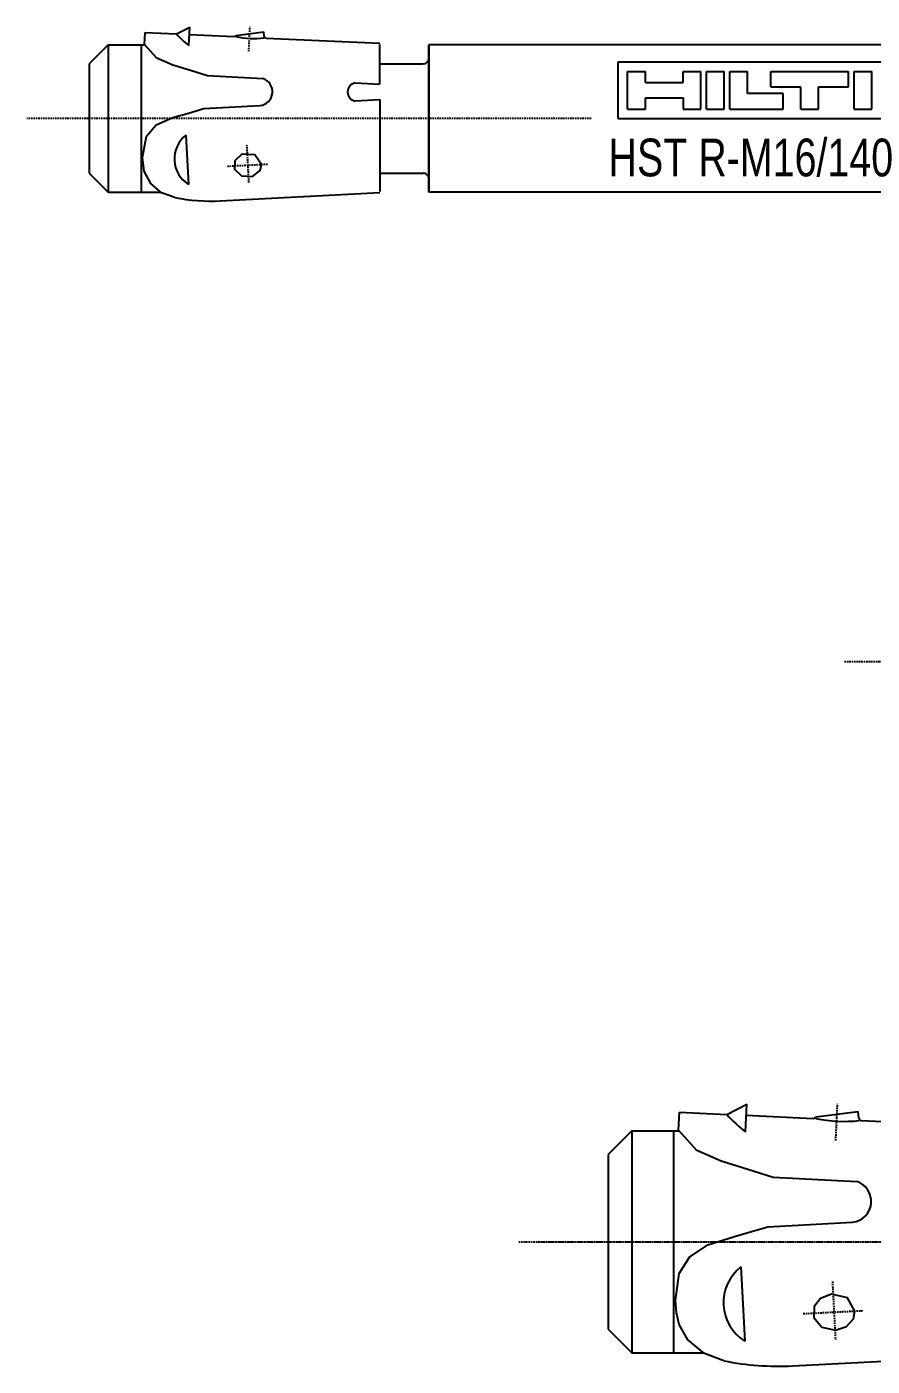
# Model space of a CAD drawing. Header units: millimetres. Extents: x 296 to 4896, y 152 to 3333.
# Drawn here: x 4047.4 to 4137, y 1305.2 to 1447.2 of the extents above; entities that cross this region are included whole.
import ezdxf
from ezdxf.enums import TextEntityAlignment as Align

# ---------------------------------------------------------------- set-up
doc = ezdxf.new("R2010")
doc.units = ezdxf.units.MM
doc.linetypes.add('DASHED', pattern=[0.25, 0.15625, -0.09375])
for name, color, linetype in [('1', 1, 'DASHED'), ('10', 1, 'Continuous'), ('2', 3, 'Continuous'), ('3', 4, 'Continuous')]:
    doc.layers.add(name, color=color, linetype=linetype)
doc.styles.get("Standard").update_dxf_attribs({"font": 'arial.ttf'})

# ---------------------------------------------------------------- blocks, each defined once
blk = doc.blocks.new('HST R-M16-140')
at = {"layer": '1'}
for p, q in [((-238.08, 7.13), (-237.96, 9.72)), ((-201.82, 0), (-261.62, 0)), ((-238.32, -2.78), (-238.1, -6.88)), ((-240.36, -5.05), (-236.1, -4.83))]:
    blk.add_line(p, q, dxfattribs=at)
at = {"layer": '1', "linetype": 'Continuous'}
blk.add_arc((-237.5, 18.4), 9.92, 258.4927, 276.2076, dxfattribs=at)
at = {"layer": '10'}
for p, q in [((-198.94, 0), (-198.94, 6)), ((-198.94, 6), (-171.06, 6)), ((-197.94, 1), (-197.94, 5)), ((-197.94, 5), (-196.06, 5)), ((-196.06, 3.82), (-196.06, 5)), ((-192.06, 5), (-190.17, 5)), ((-192.06, 3.82), (-192.06, 5)), ((-190.17, 1), (-190.17, 5)), ((-189.58, 5), (-187.7, 5)), ((-189.58, 1), (-189.58, 5)), ((-187.7, 1), (-187.7, 5)), ((-187.11, 5), (-185.23, 5)), ((-187.11, 1), (-187.11, 5)), ((-185.23, 2.65), (-185.23, 5)), ((-182.76, 5), (-174.53, 5)), ((-182.76, 3.35), (-182.76, 5)), ((-174.53, 3.35), (-174.53, 5)), ((-173.94, 5), (-172.06, 5)), ((-173.94, 1), (-173.94, 5)), ((-172.06, 1), (-172.06, 5)), ((-196.06, 3.82), (-192.06, 3.82)), ((-182.76, 3.35), (-179.58, 3.35)), ((-179.58, 1), (-179.58, 3.35)), ((-177.7, 1), (-177.7, 3.35)), ((-177.7, 3.35), (-174.53, 3.35)), ((-196.06, 1), (-196.06, 2.18)), ((-196.06, 2.18), (-192.06, 2.18)), ((-192.06, 2.18), (-192.06, 1)), ((-181.47, 2.65), (-185.23, 2.65)), ((-181.47, 1), (-181.47, 2.65)), ((-198.94, 0), (-171.06, 0)), ((-197.94, 1), (-196.06, 1)), ((-192.06, 1), (-190.17, 1)), ((-189.58, 1), (-187.7, 1)), ((-187.11, 1), (-181.47, 1)), ((-179.58, 1), (-177.7, 1)), ((-173.94, 1), (-172.06, 1))]:
    blk.add_line(p, q, dxfattribs=at)
at = {"layer": '2'}
for p, q in [((-249.15, 7.85), (-249.08, 9.12)), ((-249.08, 9.12), (-245.74, 8.97)), ((-245.74, 8.97), (-244.34, 9.69)), ((-244.43, 7.74), (-244.34, 9.69)), ((-244.38, 8.9), (-239.66, 8.68)), ((-239.48, 8.8), (-236.51, 9.18)), ((-236.45, 8.7), (-236.51, 9.18)), ((-236.26, 8.53), (-224.2, 7.97)), ((-253, 7.8), (-255, 5.8)), ((-253, 7.8), (-249.12, 7.8)), ((-253, 7.8), (-253, -7.8)), ((-249.46, -7.8), (-249.46, 7.8)), ((-224.2, 3.63), (-224.2, 7.85)), ((-219, -7.8), (-219, 7.8)), ((-219, 7.8), (-219, -7.8)), ((-22, 7.8), (-219, 7.8)), ((-255, 5.8), (-255, -5.8)), ((-224.2, 5.79), (-219.6, 5.79)), ((-242.47, 4.55), (-236.6, 4.24)), ((-226.81, 3.77), (-224.2, 3.63)), ((-226.81, 1.86), (-224.2, 2)), ((-224.2, 2), (-224.2, -7.73)), ((-242.86, 1.06), (-236.9, 1.38)), ((-244.75, -1.77), (-244.48, -6.98)), ((-255, -5.8), (-253, -7.8)), ((-224.2, -5.79), (-219.6, -5.79)), ((-253, -7.8), (-247.44, -7.8)), ((-241.1, -8.72), (-224.2, -7.84)), ((-22, -7.8), (-219, -7.8))]:
    blk.add_line(p, q, dxfattribs=at)
for points in [[(-249.15, 7.85), (-247.9, 6.47), (-246.13, 5.69), (-244.26, 5.12), (-242.47, 4.55)], [(-249.35, -4.12), (-248.93, -1.87), (-247.89, -0.66), (-246.14, 0.12), (-244.47, 0.58), (-242.86, 1.06)], [(-245.94, -8.37), (-247.33, -7.86), (-248.48, -6.89), (-249.17, -5.59), (-249.35, -4.12)]]:
    blk.add_lwpolyline(points, dxfattribs=at)
blk.add_lwpolyline([(-236.74, -4.86), (-237.44, -3.84), (-238.81, -3.79), (-239.56, -4.47), (-239.59, -5.37), (-238.85, -6.09), (-237.71, -6.13), (-236.9, -5.52)], close=True, dxfattribs=at)
for centre, radius, start, end in [((-239.75, 14.04), 7.85, 220.2631, 233.3507), ((-239.65, 8.88), 0.196, 267.3502, 334.0901), ((-236.26, 8.72), 0.196, 187.3502, 267.3502), ((-219.6, 6.39), 0.598, 270, 0), ((-237.05, 2.84), 1.47, 276.1253, 72.1482), ((-226.66, 2.81), 0.965, 98.5979, 261.4021), ((-242.79, -4.28), 3.19, 128.033, 237.967), ((-219.6, -6.39), 0.598, 0, 90), ((-242.12, 10.75), 19.5, 258.7007, 273)]:
    blk.add_arc(centre, radius, start, end, dxfattribs=at)
at = {"layer": '3', "width": 0.747083}
blk.add_text('HST R-M16/140', height=4, dxfattribs=at).set_placement((-184.88, -6.13), align=Align.CENTER)
blk = doc.blocks.new('HST R-M20-30')
at = {"layer": '1'}
for p, q in [((-174.96, 0), (-107.46, 0)), ((-173.43, 0), (-124.68, 0))]:
    blk.add_line(p, q, dxfattribs=at)
blk = doc.blocks.new('HST R-M24-30')
at = {"layer": '1'}
for p, q in [((-175.88, 10.74), (-175.7, 14.64)), ((-209.48, 0), (-122.92, 0)), ((-207.64, 0), (-148.89, 0)), ((-176.24, -4.19), (-175.92, -10.36)), ((-179.32, -7.61), (-172.9, -7.28))]:
    blk.add_line(p, q, dxfattribs=at)
at = {"layer": '1', "linetype": 'Continuous'}
blk.add_arc((-175.01, 27.72), 14.95, 258.4927, 276.2076, dxfattribs=at)
at = {"layer": '2'}
for p, q in [((-187.42, 13.51), (-185.32, 14.59)), ((-185.46, 11.66), (-185.32, 14.59)), ((-192.56, 11.83), (-192.46, 13.74)), ((-192.46, 13.74), (-187.42, 13.51)), ((-185.38, 13.41), (-178.27, 13.08)), ((-177.99, 13.25), (-173.52, 13.83)), ((-173.43, 13.1), (-173.52, 13.83)), ((-173.15, 12.85), (-157.02, 12.1)), ((-197.5, 11.75), (-200, 9.25)), ((-197.5, 11.75), (-192.51, 11.75)), ((-197.5, 11.75), (-197.5, -11.75)), ((-193.03, -11.75), (-193.03, 11.75)), ((-200, 9.25), (-200, -9.25)), ((-182.5, 6.86), (-173.66, 6.39)), ((-183.08, 1.6), (-174.1, 2.07)), ((-185.94, -2.66), (-185.53, -10.52)), ((-200, -9.25), (-197.5, -11.75)), ((-197.5, -11.75), (-189.98, -11.75)), ((-180.44, -13.14), (-157.02, -11.91))]:
    blk.add_line(p, q, dxfattribs=at)
for points in [[(-192.56, 11.83), (-190.68, 9.74), (-188.02, 8.57), (-185.2, 7.71), (-182.5, 6.86)], [(-192.86, -6.21), (-192.47, -3.35), (-191.4, -1.63), (-189.43, -0.31), (-186.61, 0.58), (-184.83, 1.08), (-183.08, 1.6)], [(-187.73, -12.61), (-189.81, -11.85), (-191.55, -10.39), (-192.48, -8.77), (-192.75, -7.51), (-192.86, -6.21)]]:
    blk.add_lwpolyline(points, dxfattribs=at)
blk.add_lwpolyline([(-173.86, -7.33), (-174.65, -5.95), (-176.35, -5.54), (-177.5, -5.99), (-178.17, -6.87), (-178.2, -8.01), (-177.35, -9.03), (-175.92, -9.36), (-174.76, -8.97), (-174.02, -8.15)], close=True, dxfattribs=at)
for centre, radius, start, end in [((-178.4, 21.15), 11.82, 220.2631, 233.3507), ((-178.25, 13.38), 0.296, 267.3502, 334.0901), ((-173.14, 13.14), 0.296, 187.3502, 267.3502), ((-174.34, 4.28), 2.22, 276.1253, 72.1482), ((-182.98, -6.45), 4.81, 128.033, 237.967), ((-181.97, 16.19), 29.37, 258.7007, 273)]:
    blk.add_arc(centre, radius, start, end, dxfattribs=at)

msp = doc.modelspace()

# ---------------------------------------------------------------- block references
for name, p in [('HST R-M16-140', (4309.02, 1437.47)), ('HST R-M20-30', (4309.02, 1379.92)), ('HST R-M24-30', (4309.02, 1318.42))]:
    msp.add_blockref(name, p)

doc.saveas('drawing.dxf')
